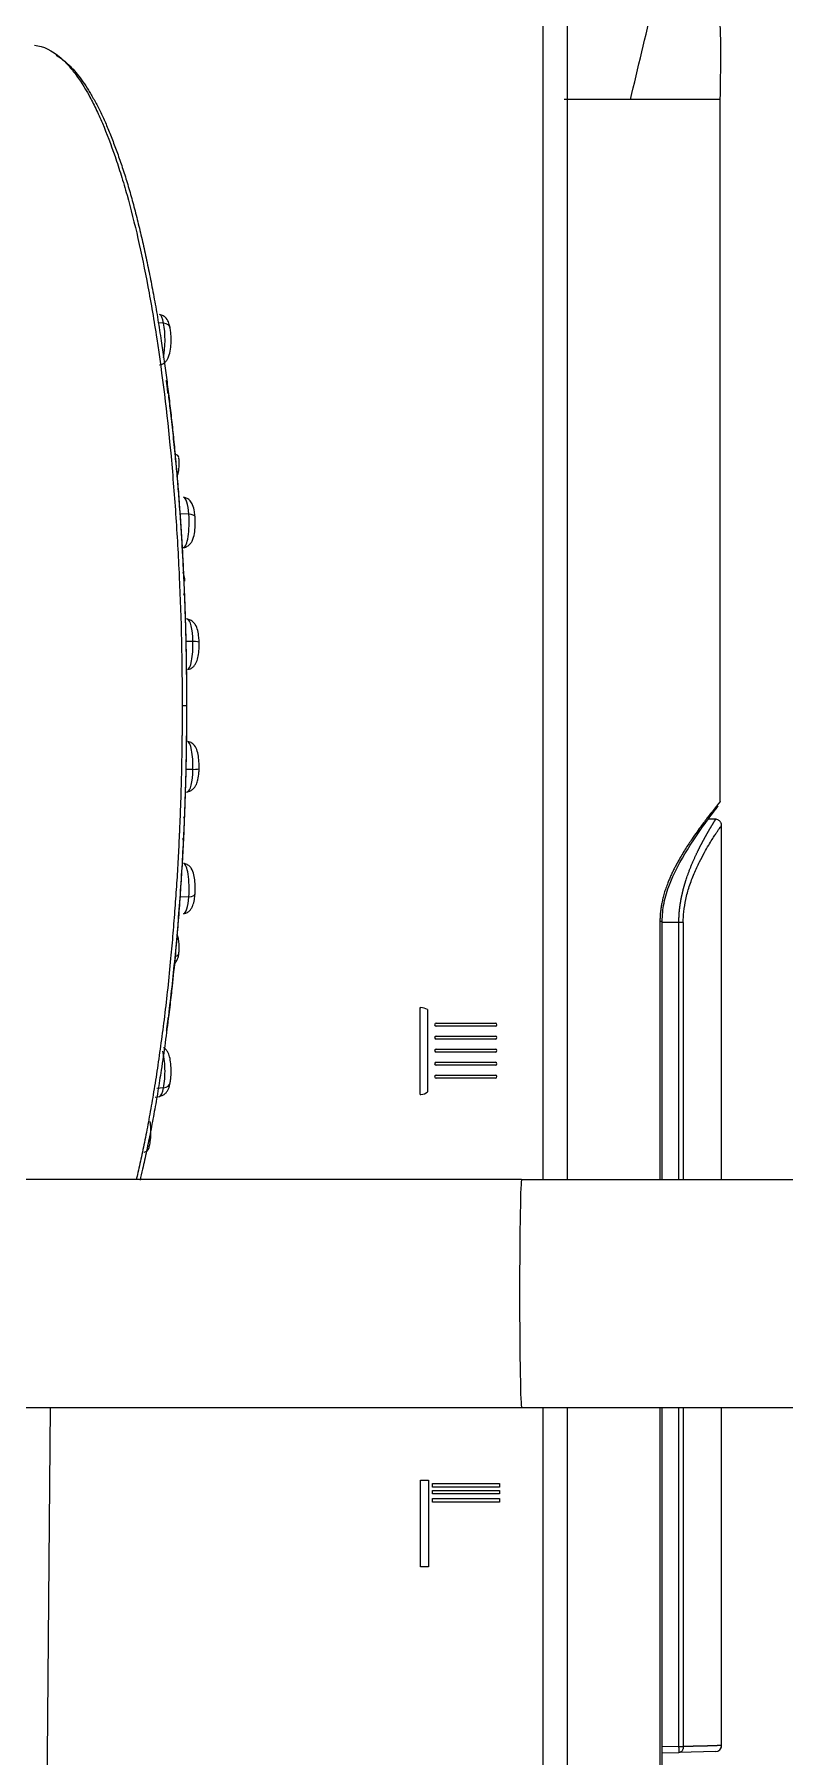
# Model space of a CAD drawing. Header units: millimetres. Extents: x -33000 to 294000, y 0 to 42408.
# Drawn here: x 19909.6 to 19972, y 18516 to 18659.4 of the extents above; entities that cross this region are included whole.
import ezdxf

# ---------------------------------------------------------------- set-up
doc = ezdxf.new("R2010")
doc.units = ezdxf.units.MM
doc.header["$LTSCALE"] = 50
doc.layers.add('arch', color=8, linetype='Continuous')

msp = doc.modelspace()

# ---------------------------------------------------------------- linework, layer by layer
at = {"layer": 'arch'}
for p, q in [((19966.69, 18595.52), (19966.69, 18654.06)), ((19920.34, 18635.37), (19919.88, 18635.42)), ((19922.44, 18619.46), (19921.7, 18619.5)), ((19921.85, 18616.66), (19922, 18616.68)), ((19922.33, 18610.71), (19922.12, 18610.74)), ((19922.79, 18608.85), (19922.2, 18608.86)), ((19922.79, 18598.2), (19922.2, 18598.19)), ((19922.12, 18596.31), (19922.33, 18596.34)), ((19966.36, 18594.04), (19965.69, 18594.05)), ((19966.79, 18564.03), (19966.79, 18593.57)), ((19922.44, 18587.59), (19921.7, 18587.55)), ((19961.67, 18585.53), (19961.67, 18564.03)), ((19961.86, 18564.03), (19961.86, 18585.55)), ((19963.25, 18585.43), (19961.86, 18585.43)), ((19963.61, 18585.43), (19963.25, 18585.43)), ((19963.25, 18564.03), (19963.25, 18585.43)), ((19963.61, 18585.43), (19963.61, 18564.03)), ((19941.71, 18571.12), (19941.71, 18578.35)), ((19942.31, 18578.19), (19942.31, 18571.34)), ((19943.03, 18577.05), (19947.98, 18577.05)), ((19947.98, 18576.81), (19943.03, 18576.81)), ((19943.03, 18575.97), (19947.98, 18575.97)), ((19947.98, 18575.73), (19943.03, 18575.73)), ((19943.03, 18574.89), (19947.98, 18574.89)), ((19947.98, 18574.65), (19943.03, 18574.65)), ((19943.03, 18573.8), (19947.98, 18573.8)), ((19947.98, 18573.56), (19943.03, 18573.56)), ((19943.03, 18572.72), (19947.98, 18572.72)), ((19920.34, 18571.68), (19919.78, 18571.62)), ((19947.98, 18572.48), (19943.03, 18572.48)), ((19919.65, 18570.9), (19920, 18570.95)), ((19950.15, 18564.03), (19891.19, 18564.03)), ((19950.15, 18564.03), (20190.11, 18564.03)), ((19891.19, 18545.03), (19950.15, 18545.03)), ((19910.6, 18508.52), (19910.92, 18545.03)), ((19950.15, 18545.03), (20190.11, 18545.03)), ((19961.67, 18545.03), (19961.67, 18485.53)), ((19961.86, 18485.43), (19961.86, 18545.03)), ((19963.25, 18516.78), (19963.25, 18545.03)), ((19963.61, 18545.03), (19963.61, 18516.78)), ((19966.79, 18516.7), (19966.79, 18545.03)), ((19941.73, 18531.77), (19941.73, 18538.97)), ((19941.73, 18538.97), (19942.4, 18538.97)), ((19942.4, 18538.97), (19942.4, 18531.77)), ((19942.74, 18538.41), (19942.74, 18538.7)), ((19942.74, 18538.7), (19948.3, 18538.7)), ((19948.3, 18538.41), (19942.74, 18538.41)), ((19948.3, 18538.7), (19948.3, 18538.41)), ((19942.74, 18538.12), (19948.3, 18538.12)), ((19942.74, 18537.84), (19942.74, 18538.12)), ((19948.3, 18537.84), (19942.74, 18537.84)), ((19942.74, 18537.44), (19948.3, 18537.44)), ((19942.74, 18537.15), (19942.74, 18537.44)), ((19948.3, 18537.15), (19942.74, 18537.15)), ((19948.3, 18538.12), (19948.3, 18537.84)), ((19948.3, 18537.44), (19948.3, 18537.15)), ((19942.4, 18531.77), (19941.73, 18531.77)), ((19963.25, 18516.78), (19961.86, 18516.75)), ((19963.25, 18516.78), (19963.61, 18516.78)), ((19961.86, 18516.25), (19963.25, 18516.28)), ((19966.31, 18516.36), (19963.25, 18516.28))]:
    msp.add_line(p, q, dxfattribs=at)
for centre, radius, start, end in [((19941.77, 18577.35), 0.998, 90, 93.6165), ((19941.77, 18577.35), 0.998, 57.3174, 90), ((19943.03, 18576.93), 0.12, 90, 270), ((19947.98, 18576.93), 0.12, 270, 90), ((19943.03, 18575.85), 0.12, 90, 270), ((19947.98, 18575.85), 0.12, 270, 90), ((19943.03, 18574.77), 0.12, 90, 270), ((19947.98, 18574.77), 0.12, 270, 90), ((19943.03, 18573.68), 0.12, 90, 270), ((19943.03, 18572.6), 0.12, 90, 270), ((19947.98, 18573.68), 0.12, 270, 90), ((19947.98, 18572.6), 0.12, 270, 90), ((19941.77, 18571.88), 0.764, 270, 315.127), ((19941.77, 18571.88), 0.764, 265.4236, 270), ((19966.29, 18516.86), 0.5, 271.5003, 0.0268)]:
    msp.add_arc(centre, radius, start, end, dxfattribs=at)
for centre, major_axis, ratio, start_param, end_param in [((19919.98, 18634), (0, -2.1), 0.228351, 2.284325, 3.088574), ((19919.98, 18634), (0, -2.1), 0.228351, 0.793787, 2.284325), ((19920.1, 18634.85), (-0.785, -0.155), 0.637213, 3.069947, 4.271952), ((19920.82, 18624.09), (-0.793, -0.105), 0.486848, 3.156206, 3.983252), ((19921.99, 18618.78), (0, -2.1), 0.228351, 1.904504, 3.108666), ((19921.99, 18618.78), (0, -2.1), 0.228351, 0.032998, 1.904504), ((19922.16, 18619.2), (-0.798, -0.063), 0.318894, 3.127434, 4.329439), ((19921.32, 18613.84), (-0.798, -0.053), 0.270228, 3.163748, 3.687178), ((19922.31, 18608.61), (0, -2.1), 0.228351, 1.685885, 3.108634), ((19922.31, 18608.61), (0, -2.1), 0.228351, 0.033013, 1.685885), ((19922.5, 18608.76), (-0.8, -0.021), 0.1118, 3.138897, 4.340899), ((19922.31, 18598.44), (0, -2.1), 0.228351, 1.455708, 3.108579), ((19922.31, 18598.44), (0, -2.1), 0.228351, 0.032959, 1.455708), ((19922.5, 18598.29), (-0.8, 0.021), 0.1118, 1.942286, 3.151443), ((19921.99, 18588.27), (0, -2.1), 0.228351, 1.237089, 3.108595), ((19921.99, 18588.27), (0, -2.1), 0.228351, 0.032927, 1.237089), ((19922.16, 18587.85), (-0.798, 0.063), 0.318894, 1.953746, 3.164001), ((19920.82, 18582.97), (-0.793, 0.105), 0.486748, 2.299707, 3.141493), ((19919.98, 18573.05), (0, -2.1), 0.228351, 0.857268, 2.484318), ((19919.98, 18573.05), (0, -2.1), 0.228351, 0.032943, 0.857268), ((19920.1, 18572.2), (-0.785, 0.155), 0.637213, 2.011234, 3.213238), ((19918.37, 18566.92), (-0.765, 0.235), 0.781691, 2.277284, 3.142337), ((19950.15, 18554.53), (0, -9.5), 0.017452, 3.141593, 6.283185), ((19963.24, 18516.78), (0.013, -0.5), 0.026168, 6.283161, 7.853296)]:
    msp.add_ellipse(centre, major_axis=major_axis, ratio=ratio, start_param=start_param, end_param=end_param, dxfattribs=at)
for points, degree in [([(19953.94, 18804.53), (19953.94, 18564.03)], 1), ([(19951.94, 18564.02), (19951.94, 18803.53)], 1), ([(19920.71, 18629.52), (19920.58, 18630.62)], 1), ([(19922.02, 18612.73), (19922.04, 18612.8), (19922.05, 18612.88), (19922.07, 18612.95)], 3), ([(19922.25, 18603.53), (19922.26, 18603.53), (19922.27, 18603.53), (19922.28, 18603.53)], 3), ([(19922.07, 18594.09), (19922.06, 18594.14), (19922.05, 18594.19), (19922.04, 18594.24)], 3), ([(19920.59, 18576.44), (19920.74, 18577.55)], 1), ([(19951.94, 18305.53), (19951.94, 18545.03)], 1), ([(19953.94, 18545.03), (19953.94, 18304.53)], 1)]:
    msp.add_open_spline(points, degree=degree, dxfattribs=at)
for points, knots in [([(19959.21, 18654.01), (19959.84, 18656.65), (19960.47, 18659.3), (19961.42, 18663.27), (19961.74, 18664.6), (19962.37, 18667.26), (19962.69, 18668.59), (19963.17, 18670.58), (19963.33, 18671.25), (19963.64, 18672.57), (19964.12, 18674.57), (19964.76, 18677.23), (19965.23, 18679.22), (19965.47, 18680.22), (19965.55, 18680.55), (19965.71, 18681.22), (19965.95, 18682.21), (19966.19, 18683.21), (19966.5, 18684.54), (19966.66, 18685.21), (19966.82, 18685.87)], [0, 0, 0, 0, 0.25, 0.25, 0.375, 0.375, 0.5, 0.5, 0.5625, 0.5625, 0.625, 0.75, 0.8125, 0.8125, 0.84375, 0.84375, 0.875, 0.9375, 0.9375, 1, 1, 1, 1]), ([(19966.69, 18654.01), (19966.73, 18655.31), (19966.72, 18657.73), (19966.75, 18661.01), (19966.25, 18663.05), (19966.07, 18663.99), (19966.02, 18664.23)], [0, 0, 0, 0, 0.316473, 0.617682, 0.895173, 1, 1, 1, 1]), ([(19909.6, 18658.53), (19910.33, 18658.46), (19911.06, 18658.11), (19911.98, 18657.31), (19912.18, 18657.11), (19912.58, 18656.67), (19913.17, 18655.95), (19913.76, 18655.04), (19914.32, 18654), (19914.51, 18653.64), (19914.88, 18652.87), (19915.43, 18651.65), (19916.14, 18649.8), (19916.64, 18648.24), (19916.97, 18647.17), (19917.14, 18646.62), (19917.61, 18644.9), (19917.92, 18643.69), (19918.5, 18641.15), (19918.77, 18639.81), (19919.3, 18637.03), (19920.03, 18632.69), (19920.62, 18627.9), (19921.01, 18623.75), (19921.08, 18622.91), (19921.22, 18621.21), (19921.41, 18618.64), (19921.76, 18612.52), (19921.89, 18607.11), (19921.89, 18603.5)], [0, 0, 0, 0, 0.112534, 0.112534, 0.144229, 0.144229, 0.175924, 0.239315, 0.239315, 0.27101, 0.27101, 0.302705, 0.366096, 0.397791, 0.397791, 0.429486, 0.429486, 0.492877, 0.492877, 0.556267, 0.556267, 0.619657, 0.746438, 0.746438, 0.778133, 0.778133, 0.809829, 0.873219, 1, 1, 1, 1]), ([(19911.39, 18657.7), (19911.39, 18657.7), (19911.4, 18657.7), (19911.42, 18657.69), (19911.45, 18657.67), (19911.47, 18657.66), (19911.5, 18657.64), (19911.52, 18657.63), (19911.55, 18657.61), (19911.57, 18657.59), (19911.6, 18657.58), (19911.62, 18657.56), (19911.65, 18657.54), (19911.68, 18657.53), (19911.7, 18657.51), (19911.73, 18657.49), (19911.75, 18657.47), (19911.78, 18657.46), (19911.8, 18657.44), (19911.83, 18657.42), (19911.85, 18657.4), (19911.88, 18657.38), (19911.9, 18657.36), (19911.93, 18657.34), (19911.95, 18657.32), (19911.98, 18657.31), (19912, 18657.29), (19912.03, 18657.26), (19912.05, 18657.24), (19912.08, 18657.22), (19912.1, 18657.2), (19912.13, 18657.18), (19912.15, 18657.16), (19912.18, 18657.14), (19912.36, 18656.99), (19912.68, 18656.67), (19913.16, 18656.13), (19913.63, 18655.5), (19914.09, 18654.8), (19914.55, 18654.02), (19915, 18653.16), (19915.44, 18652.22), (19915.87, 18651.21), (19916.29, 18650.12), (19916.7, 18648.97), (19917.11, 18647.74), (19917.5, 18646.45), (19917.88, 18645.09), (19918.24, 18643.66), (19918.59, 18642.18), (19918.93, 18640.63), (19919.26, 18639.03), (19919.57, 18637.38), (19919.87, 18635.67), (19920.13, 18634), (19920.37, 18632.4), (19920.58, 18630.86), (19920.74, 18629.56), (19920.84, 18628.76), (19920.87, 18628.49)], [0, 0, 0, 0, 0.000446, 0.002565, 0.004684, 0.006803, 0.008923, 0.011042, 0.013162, 0.015282, 0.017402, 0.019522, 0.021643, 0.023764, 0.025885, 0.028006, 0.030128, 0.03225, 0.034372, 0.036494, 0.038617, 0.04074, 0.042863, 0.044987, 0.047111, 0.049236, 0.05136, 0.053486, 0.055611, 0.057737, 0.059863, 0.06199, 0.064117, 0.066244, 0.068372, 0.109072, 0.149693, 0.1903, 0.230954, 0.271719, 0.312384, 0.352969, 0.393538, 0.434153, 0.474877, 0.515547, 0.556127, 0.596678, 0.637263, 0.677946, 0.718601, 0.759174, 0.799726, 0.840321, 0.881021, 0.914978, 0.94885, 0.982674, 1, 1, 1, 1]), ([(19959.2, 18654.01), (19958.77, 18654.01), (19958.33, 18654.01), (19957.44, 18654.01), (19956.98, 18654.01), (19956.05, 18654.01), (19955.58, 18654.01), (19954.64, 18654.01), (19954.17, 18654.01), (19953.69, 18654.01)], [0, 0, 0, 0, 0.25, 0.25, 0.5, 0.5, 0.75, 0.75, 1, 1, 1, 1]), ([(19966.69, 18654.01), (19966.69, 18654.01), (19966.65, 18654.01), (19966.48, 18654.01), (19966.35, 18654.01), (19966, 18654.01), (19965.79, 18654.01), (19965.29, 18654.01), (19964.99, 18654.01), (19964.33, 18654.01), (19963.97, 18654.01), (19963.17, 18654.01), (19962.74, 18654.01), (19961.81, 18654.01), (19961.32, 18654.01), (19960.3, 18654.01), (19959.76, 18654.01), (19959.2, 18654.01)], [0, 0, 0, 0, 0.125, 0.125, 0.25, 0.25, 0.375, 0.375, 0.5, 0.5, 0.625, 0.625, 0.75, 0.75, 0.875, 0.875, 1, 1, 1, 1]), ([(19920.88, 18635.01), (19920.86, 18635.13), (19920.78, 18635.41), (19920.63, 18635.74), (19920.32, 18636.01), (19920.12, 18636.07), (19920, 18636.1)], [0, 0, 0, 0, 0.261413, 0.599403, 0.802975, 1, 1, 1, 1]), ([(19920, 18631.92), (19920.02, 18631.92), (19920.15, 18631.92), (19920.36, 18632.03), (19920.56, 18632.21), (19920.72, 18632.45), (19920.85, 18632.8), (19920.95, 18633.31), (19920.98, 18633.99), (19920.95, 18634.58), (19920.9, 18634.9), (19920.88, 18635.03)], [0, 0, 0, 0, 0.021971, 0.103862, 0.177909, 0.256713, 0.365103, 0.559397, 0.7167, 0.88094, 1, 1, 1, 1]), ([(19922.28, 18603.53), (19922.28, 18603.56), (19922.28, 18603.64), (19922.28, 18603.75), (19922.28, 18603.86), (19922.28, 18603.97), (19922.28, 18604.09), (19922.28, 18604.2), (19922.28, 18604.31), (19922.28, 18604.42), (19922.28, 18604.53), (19922.28, 18604.65), (19922.28, 18604.76), (19922.27, 18604.87), (19922.27, 18604.98), (19922.27, 18605.09), (19922.27, 18605.2), (19922.27, 18605.32), (19922.27, 18605.43), (19922.27, 18605.54), (19922.27, 18605.65), (19922.27, 18605.76), (19922.27, 18605.87), (19922.27, 18605.98), (19922.26, 18606.1), (19922.26, 18606.21), (19922.26, 18606.32), (19922.26, 18606.43), (19922.26, 18606.54), (19922.26, 18606.65), (19922.26, 18606.76), (19922.25, 18606.87), (19922.25, 18606.98), (19922.25, 18607.09), (19922.25, 18607.21), (19922.25, 18607.32), (19922.25, 18607.43), (19922.24, 18607.54), (19922.24, 18607.65), (19922.24, 18607.76), (19922.24, 18607.87), (19922.24, 18607.98), (19922.23, 18608.09), (19922.23, 18608.2), (19922.23, 18608.31), (19922.23, 18608.42), (19922.22, 18608.53), (19922.22, 18608.64), (19922.22, 18608.75), (19922.22, 18608.86), (19922.21, 18608.97), (19922.21, 18609.08), (19922.21, 18609.19), (19922.21, 18609.3), (19922.2, 18609.42), (19922.2, 18609.53), (19922.2, 18609.64), (19922.2, 18609.75), (19922.19, 18609.85), (19922.19, 18609.96), (19922.19, 18610.07), (19922.18, 18610.18), (19922.18, 18610.29), (19922.18, 18610.4), (19922.17, 18610.51), (19922.17, 18610.62), (19922.17, 18610.73), (19922.16, 18610.84), (19922.16, 18610.95), (19922.16, 18611.06), (19922.15, 18611.17), (19922.15, 18611.28), (19922.15, 18611.39), (19922.14, 18611.5), (19922.14, 18611.61), (19922.13, 18611.72), (19922.13, 18611.83), (19922.13, 18611.94), (19922.12, 18612.05), (19922.12, 18612.15), (19922.11, 18612.26), (19922.11, 18612.37), (19922.11, 18612.48), (19922.1, 18612.59), (19922.1, 18612.7), (19922.09, 18612.81), (19922.09, 18612.92), (19922.08, 18613.03), (19922.08, 18613.13), (19922.08, 18613.24), (19922.07, 18613.35), (19922.07, 18613.46), (19922.06, 18613.57), (19922.06, 18613.68), (19922.05, 18613.79), (19922.05, 18613.89), (19922.04, 18614), (19922.01, 18614.66), (19921.95, 18615.85), (19921.85, 18617.57), (19921.74, 18619.27), (19921.62, 18620.96), (19921.48, 18622.63), (19921.32, 18624.39), (19921.13, 18626.23), (19920.94, 18627.98), (19920.8, 18629.08), (19920.75, 18629.55)], [0, 0, 0, 0, 0.004129, 0.008256, 0.012382, 0.016507, 0.02063, 0.024752, 0.028872, 0.032991, 0.037109, 0.041226, 0.045341, 0.049455, 0.053568, 0.05768, 0.06179, 0.065899, 0.070007, 0.074114, 0.07822, 0.082324, 0.086428, 0.09053, 0.094632, 0.098732, 0.102831, 0.106929, 0.111027, 0.115123, 0.119218, 0.123312, 0.127405, 0.131498, 0.135589, 0.13968, 0.143769, 0.147858, 0.151946, 0.156033, 0.16012, 0.164205, 0.16829, 0.172374, 0.176457, 0.18054, 0.184622, 0.188703, 0.192783, 0.196863, 0.200942, 0.205021, 0.209098, 0.213176, 0.217252, 0.221329, 0.225404, 0.229479, 0.233554, 0.237628, 0.241702, 0.245775, 0.249847, 0.25392, 0.257991, 0.262063, 0.266134, 0.270205, 0.274275, 0.278345, 0.282415, 0.286485, 0.290554, 0.294623, 0.298691, 0.30276, 0.306828, 0.310896, 0.314964, 0.319032, 0.3231, 0.327167, 0.331234, 0.335302, 0.339369, 0.343436, 0.347503, 0.351571, 0.355638, 0.359705, 0.363772, 0.367839, 0.371906, 0.375974, 0.380041, 0.384109, 0.388177, 0.392245, 0.457551, 0.522774, 0.587985, 0.653255, 0.718656, 0.784259, 0.862564, 0.940748, 1, 1, 1, 1]), ([(19920.87, 18628.49), (19920.9, 18628.23), (19920.99, 18627.44), (19921.14, 18626.1), (19921.3, 18624.46), (19921.45, 18622.8), (19921.59, 18621.12), (19921.71, 18619.42), (19921.83, 18617.7), (19921.93, 18615.96), (19921.99, 18614.71), (19922.02, 18613.97), (19922.03, 18613.74), (19922.04, 18613.51), (19922.05, 18613.28), (19922.06, 18613.05), (19922.07, 18612.82), (19922.08, 18612.59), (19922.09, 18612.36), (19922.1, 18612.13), (19922.11, 18611.9), (19922.11, 18611.66), (19922.12, 18611.43), (19922.13, 18611.2), (19922.14, 18610.97), (19922.14, 18610.74), (19922.15, 18610.51), (19922.16, 18610.28), (19922.16, 18610.04), (19922.17, 18609.81), (19922.18, 18609.58), (19922.18, 18609.35), (19922.19, 18609.12), (19922.19, 18608.88), (19922.2, 18608.65), (19922.2, 18608.42), (19922.21, 18608.19), (19922.21, 18607.96), (19922.22, 18607.72), (19922.22, 18607.49), (19922.22, 18607.26), (19922.23, 18607.03), (19922.23, 18606.79), (19922.23, 18606.56), (19922.24, 18606.33), (19922.24, 18606.09), (19922.24, 18605.86), (19922.24, 18605.63), (19922.25, 18605.39), (19922.25, 18605.16), (19922.25, 18604.93), (19922.25, 18604.69), (19922.25, 18604.46), (19922.25, 18604.23), (19922.25, 18603.99), (19922.25, 18603.76), (19922.25, 18603.6), (19922.25, 18603.53)], [0, 0, 0, 0, 0.033556, 0.102429, 0.171423, 0.240422, 0.309323, 0.378201, 0.44713, 0.516185, 0.585441, 0.594499, 0.603553, 0.612603, 0.621648, 0.630689, 0.639727, 0.648761, 0.657791, 0.666819, 0.675843, 0.684864, 0.693882, 0.702898, 0.711911, 0.720922, 0.72993, 0.738937, 0.747942, 0.756945, 0.765947, 0.774947, 0.783946, 0.792944, 0.801942, 0.810938, 0.819934, 0.82893, 0.837926, 0.846921, 0.855917, 0.864913, 0.873909, 0.882907, 0.891904, 0.900903, 0.909903, 0.918904, 0.927907, 0.936911, 0.945917, 0.954925, 0.963936, 0.972948, 0.981963, 0.99098, 1, 1, 1, 1]), ([(19921.46, 18622.59), (19921.5, 18622.67), (19921.58, 18622.92), (19921.64, 18623.33), (19921.65, 18623.82), (19921.63, 18624.08), (19921.61, 18624.19)], [0, 0, 0, 0, 0.18158, 0.53595, 0.790362, 1, 1, 1, 1]), ([(19922.96, 18619.27), (19922.95, 18619.41), (19922.9, 18619.77), (19922.8, 18620.18), (19922.6, 18620.55), (19922.32, 18620.79), (19922.11, 18620.85), (19922, 18620.87)], [0, 0, 0, 0, 0.185005, 0.499189, 0.703399, 0.860756, 1, 1, 1, 1]), ([(19922, 18616.7), (19922.04, 18616.69), (19922.18, 18616.7), (19922.38, 18616.82), (19922.58, 18617), (19922.74, 18617.25), (19922.87, 18617.6), (19922.96, 18618.12), (19922.99, 18618.75), (19922.97, 18619.12), (19922.96, 18619.29)], [0, 0, 0, 0, 0.033162, 0.127912, 0.21456, 0.30805, 0.44025, 0.662004, 0.845736, 1, 1, 1, 1]), ([(19922.11, 18613.89), (19922.11, 18614.01), (19922.07, 18614.27), (19922.02, 18614.49), (19921.97, 18614.62)], [0, 0, 0, 0, 0.432104, 1, 1, 1, 1]), ([(19923.3, 18608.78), (19923.3, 18608.93), (19923.28, 18609.28), (19923.19, 18609.8), (19923.05, 18610.2), (19922.79, 18610.51), (19922.55, 18610.67), (19922.39, 18610.69), (19922.33, 18610.69)], [0, 0, 0, 0, 0.160882, 0.409459, 0.670018, 0.804099, 0.934495, 1, 1, 1, 1]), ([(19922.34, 18606.53), (19922.42, 18606.54), (19922.59, 18606.58), (19922.81, 18606.73), (19922.98, 18606.94), (19923.13, 18607.23), (19923.24, 18607.63), (19923.3, 18608.21), (19923.31, 18608.62), (19923.3, 18608.81)], [0, 0, 0, 0, 0.083616, 0.182706, 0.28006, 0.395999, 0.595629, 0.814725, 1, 1, 1, 1]), ([(19921.89, 18603.5), (19921.89, 18603.46), (19921.89, 18603.38), (19921.89, 18603.25), (19921.89, 18603.12), (19921.89, 18602.99), (19921.89, 18602.86), (19921.89, 18602.72), (19921.89, 18602.58), (19921.89, 18602.43), (19921.88, 18602.28), (19921.88, 18602.13), (19921.88, 18601.97), (19921.88, 18601.81), (19921.88, 18601.65), (19921.88, 18601.48), (19921.88, 18601.31), (19921.88, 18601.14), (19921.87, 18600.96), (19921.87, 18600.78), (19921.87, 18600.59), (19921.87, 18600.4), (19921.87, 18600.21), (19921.86, 18600.01), (19921.86, 18599.81), (19921.86, 18599.61), (19921.85, 18599.4), (19921.85, 18599.19), (19921.84, 18598.97), (19921.84, 18598.76), (19921.84, 18598.53), (19921.83, 18598.31), (19921.83, 18598.08), (19921.82, 18597.85), (19921.82, 18597.61), (19921.81, 18597.37), (19921.8, 18597.13), (19921.8, 18596.88), (19921.79, 18596.63), (19921.78, 18596.38), (19921.77, 18596.12), (19921.77, 18595.86), (19921.76, 18595.59), (19921.75, 18595.33), (19921.74, 18595.06), (19921.73, 18594.78), (19921.72, 18594.5), (19921.71, 18594.22), (19921.7, 18593.94), (19921.68, 18593.65), (19921.67, 18593.36), (19921.66, 18593.06), (19921.62, 18592.19), (19921.55, 18590.73), (19921.43, 18588.69), (19921.28, 18586.62), (19921.12, 18584.53), (19920.92, 18582.31), (19920.69, 18579.99), (19920.42, 18577.64), (19920.13, 18575.42), (19919.83, 18573.32), (19919.52, 18571.34), (19919.2, 18569.49), (19918.87, 18567.75), (19918.54, 18566.13), (19918.27, 18564.89), (19918.11, 18564.2), (19918.06, 18563.99)], [0, 0, 0, 0, 0.002719, 0.005521, 0.008407, 0.011377, 0.014429, 0.017566, 0.020785, 0.024089, 0.027475, 0.030945, 0.034499, 0.038136, 0.041856, 0.04566, 0.049547, 0.053518, 0.057572, 0.06171, 0.065931, 0.070235, 0.074623, 0.079094, 0.083648, 0.088286, 0.093007, 0.097812, 0.1027, 0.107671, 0.112726, 0.117864, 0.123085, 0.12839, 0.133778, 0.139249, 0.144804, 0.150442, 0.156163, 0.161968, 0.167855, 0.173826, 0.179881, 0.186018, 0.192239, 0.198543, 0.20493, 0.2114, 0.217954, 0.224591, 0.231311, 0.238114, 0.245, 0.291771, 0.339655, 0.388652, 0.438762, 0.489984, 0.551353, 0.610984, 0.66888, 0.725044, 0.779477, 0.832183, 0.883162, 0.932416, 0.979945, 1, 1, 1, 1]), ([(19920.75, 18577.52), (19920.77, 18577.67), (19920.88, 18578.6), (19921.08, 18580.34), (19921.33, 18582.77), (19921.55, 18585.25), (19921.74, 18587.78), (19921.91, 18590.34), (19922, 18592.15), (19922.05, 18593.17), (19922.06, 18593.39), (19922.07, 18593.62), (19922.08, 18593.85), (19922.09, 18594.07), (19922.1, 18594.3), (19922.1, 18594.53), (19922.11, 18594.75), (19922.12, 18594.98), (19922.13, 18595.21), (19922.14, 18595.44), (19922.15, 18595.67), (19922.15, 18595.89), (19922.16, 18596.12), (19922.17, 18596.35), (19922.17, 18596.58), (19922.18, 18596.81), (19922.19, 18597.04), (19922.19, 18597.27), (19922.2, 18597.5), (19922.21, 18597.73), (19922.21, 18597.96), (19922.22, 18598.19), (19922.22, 18598.42), (19922.23, 18598.65), (19922.23, 18598.88), (19922.24, 18599.11), (19922.24, 18599.34), (19922.24, 18599.57), (19922.25, 18599.8), (19922.25, 18600.03), (19922.26, 18600.26), (19922.26, 18600.5), (19922.26, 18600.73), (19922.26, 18600.96), (19922.27, 18601.19), (19922.27, 18601.43), (19922.27, 18601.66), (19922.27, 18601.89), (19922.27, 18602.12), (19922.28, 18602.36), (19922.28, 18602.59), (19922.28, 18602.82), (19922.28, 18603.06), (19922.28, 18603.29), (19922.28, 18603.45), (19922.28, 18603.53)], [0, 0, 0, 0, 0.01933, 0.117129, 0.215073, 0.313475, 0.411504, 0.509402, 0.607411, 0.615907, 0.624403, 0.632899, 0.641394, 0.649889, 0.658384, 0.66688, 0.675376, 0.683872, 0.692369, 0.700867, 0.709366, 0.717866, 0.726367, 0.734869, 0.743374, 0.75188, 0.760388, 0.768898, 0.77741, 0.785924, 0.794441, 0.802961, 0.811484, 0.820009, 0.828538, 0.83707, 0.845605, 0.854144, 0.862687, 0.871233, 0.879784, 0.888339, 0.896898, 0.905461, 0.91403, 0.922603, 0.931181, 0.939764, 0.948352, 0.956946, 0.965545, 0.97415, 0.982761, 0.991377, 1, 1, 1, 1]), ([(19922.25, 18603.53), (19922.25, 18603.49), (19922.25, 18603.41), (19922.25, 18603.3), (19922.25, 18603.19), (19922.25, 18603.08), (19922.25, 18602.96), (19922.25, 18602.85), (19922.25, 18602.74), (19922.25, 18602.63), (19922.25, 18602.52), (19922.25, 18602.4), (19922.25, 18602.29), (19922.25, 18602.18), (19922.25, 18602.07), (19922.25, 18601.96), (19922.25, 18601.84), (19922.25, 18601.73), (19922.25, 18601.62), (19922.24, 18601.51), (19922.24, 18601.4), (19922.24, 18601.28), (19922.24, 18601.17), (19922.24, 18601.06), (19922.24, 18600.95), (19922.24, 18600.84), (19922.24, 18600.73), (19922.24, 18600.61), (19922.23, 18600.5), (19922.23, 18600.39), (19922.23, 18600.28), (19922.23, 18600.17), (19922.23, 18600.06), (19922.23, 18599.94), (19922.22, 18599.83), (19922.22, 18599.72), (19922.22, 18599.61), (19922.22, 18599.5), (19922.22, 18599.39), (19922.22, 18599.27), (19922.21, 18599.16), (19922.21, 18599.05), (19922.21, 18598.94), (19922.21, 18598.83), (19922.2, 18598.72), (19922.2, 18598.61), (19922.2, 18598.5), (19922.2, 18598.38), (19922.2, 18598.27), (19922.19, 18598.16), (19922.19, 18598.05), (19922.19, 18597.94), (19922.18, 18597.83), (19922.18, 18597.72), (19922.18, 18597.61), (19922.18, 18597.49), (19922.17, 18597.38), (19922.17, 18597.27), (19922.17, 18597.16), (19922.16, 18597.05), (19922.16, 18596.94), (19922.16, 18596.83), (19922.16, 18596.72), (19922.15, 18596.61), (19922.15, 18596.49), (19922.15, 18596.38), (19922.14, 18596.27), (19922.14, 18596.16), (19922.14, 18596.05), (19922.13, 18595.94), (19922.13, 18595.83), (19922.12, 18595.72), (19922.12, 18595.61), (19922.12, 18595.5), (19922.11, 18595.39), (19922.11, 18595.28), (19922.11, 18595.17), (19922.1, 18595.05), (19922.1, 18594.94), (19922.09, 18594.83), (19922.09, 18594.72), (19922.09, 18594.61), (19922.08, 18594.5), (19922.08, 18594.39), (19922.07, 18594.28), (19922.07, 18594.17), (19922.06, 18594.06), (19922.06, 18593.95), (19922.05, 18593.84), (19922.05, 18593.73), (19922.05, 18593.62), (19922.04, 18593.51), (19922.04, 18593.4), (19922.03, 18593.29), (19922.03, 18593.18), (19922.02, 18593.07), (19922.02, 18592.96), (19921.98, 18592.18), (19921.91, 18590.74), (19921.78, 18588.67), (19921.64, 18586.62), (19921.48, 18584.59), (19921.29, 18582.42), (19921.08, 18580.43), (19920.94, 18579.12), (19920.88, 18578.62)], [0, 0, 0, 0, 0.00434, 0.008679, 0.013017, 0.017355, 0.021691, 0.026027, 0.030363, 0.034697, 0.039031, 0.043365, 0.047697, 0.052029, 0.056361, 0.060692, 0.065022, 0.069352, 0.073681, 0.07801, 0.082338, 0.086666, 0.090993, 0.09532, 0.099646, 0.103973, 0.108298, 0.112624, 0.116949, 0.121273, 0.125597, 0.129922, 0.134245, 0.138569, 0.142892, 0.147215, 0.151538, 0.155861, 0.160183, 0.164505, 0.168828, 0.17315, 0.177472, 0.181794, 0.186116, 0.190437, 0.194759, 0.199081, 0.203403, 0.207725, 0.212046, 0.216368, 0.220691, 0.225013, 0.229335, 0.233657, 0.23798, 0.242303, 0.246626, 0.250949, 0.255272, 0.259596, 0.26392, 0.268244, 0.272569, 0.276893, 0.281219, 0.285544, 0.28987, 0.294196, 0.298523, 0.30285, 0.307178, 0.311506, 0.315835, 0.320164, 0.324493, 0.328823, 0.333154, 0.337485, 0.341817, 0.34615, 0.350483, 0.354817, 0.359151, 0.363486, 0.367822, 0.372158, 0.376496, 0.380834, 0.385173, 0.389512, 0.393853, 0.398194, 0.402536, 0.406879, 0.411223, 0.415568, 0.498681, 0.58161, 0.664484, 0.747431, 0.830579, 0.934306, 1, 1, 1, 1]), ([(19921.89, 18603.52), (19921.9, 18603.52), (19921.91, 18603.52), (19921.92, 18603.52), (19921.93, 18603.52), (19921.94, 18603.52), (19921.95, 18603.52), (19921.96, 18603.52), (19921.97, 18603.52), (19921.99, 18603.52), (19922, 18603.52), (19922.01, 18603.52), (19922.03, 18603.52), (19922.04, 18603.52), (19922.05, 18603.52), (19922.07, 18603.52), (19922.08, 18603.52), (19922.09, 18603.52), (19922.11, 18603.52), (19922.12, 18603.52), (19922.13, 18603.52), (19922.15, 18603.52), (19922.17, 18603.52), (19922.19, 18603.52), (19922.2, 18603.52), (19922.22, 18603.52), (19922.23, 18603.52), (19922.24, 18603.52), (19922.24, 18603.52), (19922.25, 18603.52), (19922.25, 18603.53), (19922.25, 18603.53), (19922.25, 18603.53), (19922.25, 18603.53)], [0, 0, 0, 0, 0.01735, 0.035493, 0.054429, 0.07416, 0.094689, 0.116018, 0.138149, 0.161087, 0.184834, 0.209394, 0.23477, 0.260964, 0.287979, 0.315818, 0.34448, 0.373966, 0.404277, 0.43541, 0.467363, 0.500132, 0.559906, 0.616806, 0.67082, 0.721943, 0.770183, 0.815554, 0.858075, 0.897764, 0.934639, 0.968715, 1, 1, 1, 1]), ([(19923.3, 18598.27), (19923.3, 18598.41), (19923.3, 18598.77), (19923.25, 18599.34), (19923.13, 18599.84), (19922.91, 18600.24), (19922.6, 18600.47), (19922.42, 18600.51), (19922.33, 18600.52)], [0, 0, 0, 0, 0.141992, 0.353363, 0.592918, 0.79627, 0.915392, 1, 1, 1, 1]), ([(19922.33, 18596.36), (19922.4, 18596.36), (19922.55, 18596.39), (19922.77, 18596.53), (19922.95, 18596.72), (19923.1, 18596.99), (19923.22, 18597.37), (19923.28, 18597.84), (19923.3, 18598.18), (19923.3, 18598.3)], [0, 0, 0, 0, 0.073757, 0.187645, 0.296145, 0.41992, 0.615943, 0.872991, 1, 1, 1, 1]), ([(19966.69, 18595.52), (19966.69, 18595.52), (19966.69, 18595.52), (19966.69, 18595.52), (19966.69, 18595.52), (19966.69, 18595.52), (19966.69, 18595.52), (19966.69, 18595.52), (19966.69, 18595.52), (19966.69, 18595.52), (19966.69, 18595.52), (19966.69, 18595.51), (19966.69, 18595.51), (19966.68, 18595.51), (19966.68, 18595.51), (19966.68, 18595.51), (19966.68, 18595.5), (19966.68, 18595.5), (19966.67, 18595.5), (19966.67, 18595.49), (19966.67, 18595.49), (19966.66, 18595.49), (19966.66, 18595.48), (19966.66, 18595.48), (19966.66, 18595.48), (19966.65, 18595.47), (19966.65, 18595.47), (19966.64, 18595.46), (19966.64, 18595.46), (19966.64, 18595.45), (19966.63, 18595.45), (19966.63, 18595.44), (19966.62, 18595.44), (19966.62, 18595.43), (19966.61, 18595.42), (19966.61, 18595.42), (19966.6, 18595.41), (19966.6, 18595.4), (19966.59, 18595.4), (19966.59, 18595.39), (19966.58, 18595.38), (19966.57, 18595.38), (19966.57, 18595.37), (19966.56, 18595.36), (19966.55, 18595.35), (19966.55, 18595.34), (19966.54, 18595.33), (19966.53, 18595.33), (19966.53, 18595.32), (19966.52, 18595.31), (19966.51, 18595.3), (19966.5, 18595.29), (19966.49, 18595.28), (19966.49, 18595.27), (19966.48, 18595.26), (19966.47, 18595.25), (19966.46, 18595.24), (19966.45, 18595.23), (19966.44, 18595.21), (19966.43, 18595.2), (19966.42, 18595.19), (19966.41, 18595.18), (19966.4, 18595.17), (19966.4, 18595.15), (19966.38, 18595.14), (19966.37, 18595.13), (19966.36, 18595.12), (19966.35, 18595.1), (19966.34, 18595.09), (19966.33, 18595.08), (19966.32, 18595.06), (19966.31, 18595.05), (19966.3, 18595.03), (19966.29, 18595.02), (19966.27, 18595), (19966.26, 18594.99), (19966.25, 18594.97), (19966.24, 18594.96), (19966.23, 18594.94), (19966.21, 18594.93), (19966.2, 18594.91), (19966.19, 18594.89), (19966.17, 18594.88), (19966.16, 18594.86), (19966.15, 18594.84), (19966.13, 18594.83), (19966.07, 18594.74), (19965.94, 18594.58), (19965.71, 18594.29), (19965.44, 18593.94), (19965.12, 18593.51), (19964.75, 18593), (19964.39, 18592.49), (19964.06, 18591.99), (19963.78, 18591.55), (19963.49, 18591.09), (19963.25, 18590.67), (19963.05, 18590.3), (19962.88, 18589.99), (19962.73, 18589.68), (19962.59, 18589.37), (19962.45, 18589.06), (19962.31, 18588.71), (19962.16, 18588.32), (19962.02, 18587.89), (19961.91, 18587.47), (19961.85, 18587.17), (19961.81, 18586.99), (19961.8, 18586.91), (19961.78, 18586.83), (19961.77, 18586.75), (19961.76, 18586.68), (19961.75, 18586.6), (19961.74, 18586.52), (19961.73, 18586.44), (19961.72, 18586.37), (19961.71, 18586.29), (19961.7, 18586.21), (19961.69, 18586.14), (19961.69, 18586.06), (19961.68, 18585.98), (19961.68, 18585.91), (19961.68, 18585.83), (19961.67, 18585.75), (19961.67, 18585.68), (19961.67, 18585.6), (19961.67, 18585.55), (19961.67, 18585.53)], [0, 0, 0, 0, 0.00253, 0.005067, 0.007609, 0.010157, 0.01271, 0.01527, 0.017835, 0.020406, 0.022983, 0.025566, 0.028154, 0.030748, 0.033348, 0.035954, 0.038565, 0.041182, 0.043805, 0.046433, 0.049068, 0.051707, 0.054353, 0.057004, 0.059661, 0.062324, 0.064992, 0.067666, 0.070345, 0.07303, 0.075721, 0.078417, 0.081119, 0.083827, 0.086539, 0.089258, 0.091982, 0.094712, 0.097447, 0.100187, 0.102933, 0.105685, 0.108442, 0.111204, 0.113973, 0.116746, 0.119526, 0.122311, 0.125101, 0.127898, 0.130699, 0.133507, 0.13632, 0.139139, 0.141963, 0.144793, 0.147629, 0.15047, 0.153318, 0.15617, 0.159029, 0.161893, 0.164763, 0.167638, 0.170519, 0.173406, 0.176299, 0.179197, 0.1821, 0.18501, 0.187925, 0.190845, 0.193772, 0.196703, 0.199641, 0.202584, 0.205532, 0.208486, 0.211446, 0.214411, 0.217381, 0.220357, 0.223338, 0.226325, 0.229317, 0.232314, 0.235317, 0.271639, 0.312164, 0.356904, 0.405844, 0.458918, 0.516107, 0.554072, 0.591963, 0.629779, 0.667514, 0.69096, 0.713854, 0.736205, 0.758017, 0.779284, 0.799999, 0.829512, 0.85728, 0.883326, 0.907656, 0.912419, 0.917167, 0.9219, 0.926617, 0.931319, 0.936005, 0.940676, 0.945331, 0.94997, 0.954594, 0.959203, 0.963796, 0.968374, 0.972937, 0.977485, 0.982017, 0.986535, 0.991038, 0.995526, 1, 1, 1, 1]), ([(19961.86, 18585.34), (19961.85, 18585.86), (19961.93, 18586.92), (19962.57, 18589.13), (19963.71, 18591.18), (19964.92, 18592.99), (19965.79, 18594.2), (19966.39, 18594.98), (19966.5, 18595.13), (19966.52, 18595.15)], [0, 0, 0, 0, 0.10154, 0.212582, 0.464566, 0.605914, 0.757036, 0.917769, 1, 1, 1, 1]), ([(19963.25, 18585.43), (19963.25, 18585.44), (19963.25, 18585.46), (19963.25, 18585.5), (19963.25, 18585.54), (19963.25, 18585.58), (19963.25, 18585.62), (19963.25, 18585.65), (19963.25, 18585.69), (19963.25, 18585.73), (19963.25, 18585.77), (19963.25, 18585.81), (19963.25, 18585.85), (19963.26, 18585.89), (19963.26, 18585.93), (19963.26, 18585.96), (19963.26, 18586), (19963.26, 18586.04), (19963.27, 18586.08), (19963.27, 18586.12), (19963.27, 18586.16), (19963.27, 18586.2), (19963.28, 18586.24), (19963.28, 18586.28), (19963.28, 18586.32), (19963.29, 18586.36), (19963.29, 18586.41), (19963.3, 18586.45), (19963.3, 18586.49), (19963.3, 18586.53), (19963.31, 18586.57), (19963.31, 18586.61), (19963.32, 18586.65), (19963.32, 18586.69), (19963.33, 18586.73), (19963.33, 18586.78), (19963.34, 18586.82), (19963.35, 18586.86), (19963.35, 18586.9), (19963.36, 18586.94), (19963.36, 18586.99), (19963.37, 18587.03), (19963.38, 18587.07), (19963.38, 18587.11), (19963.39, 18587.15), (19963.4, 18587.2), (19963.4, 18587.24), (19963.41, 18587.28), (19963.42, 18587.32), (19963.43, 18587.37), (19963.44, 18587.41), (19963.44, 18587.45), (19963.45, 18587.5), (19963.46, 18587.54), (19963.47, 18587.58), (19963.48, 18587.63), (19963.49, 18587.67), (19963.5, 18587.71), (19963.51, 18587.76), (19963.52, 18587.8), (19963.53, 18587.84), (19963.54, 18587.89), (19963.55, 18587.93), (19963.56, 18587.97), (19963.57, 18588.02), (19963.58, 18588.06), (19963.59, 18588.11), (19963.6, 18588.15), (19963.61, 18588.19), (19963.62, 18588.24), (19963.63, 18588.28), (19963.65, 18588.33), (19963.66, 18588.37), (19963.67, 18588.42), (19963.68, 18588.46), (19963.69, 18588.5), (19963.71, 18588.55), (19963.72, 18588.59), (19963.73, 18588.64), (19963.75, 18588.68), (19963.76, 18588.73), (19963.77, 18588.77), (19963.79, 18588.81), (19963.8, 18588.86), (19963.81, 18588.9), (19963.83, 18588.95), (19963.86, 18589.05), (19963.91, 18589.2), (19963.99, 18589.42), (19964.07, 18589.65), (19964.16, 18589.88), (19964.25, 18590.12), (19964.35, 18590.36), (19964.44, 18590.57), (19964.51, 18590.73), (19964.56, 18590.84), (19964.61, 18590.95), (19964.66, 18591.04), (19964.7, 18591.14), (19964.74, 18591.22), (19964.78, 18591.31), (19964.82, 18591.38), (19964.85, 18591.45), (19964.88, 18591.51), (19964.91, 18591.57), (19964.94, 18591.62), (19964.96, 18591.67), (19964.98, 18591.71), (19965, 18591.74), (19965.02, 18591.78), (19965.03, 18591.8), (19965.04, 18591.82), (19965.05, 18591.84), (19965.06, 18591.85), (19965.07, 18591.87), (19965.08, 18591.89), (19965.09, 18591.92), (19965.11, 18591.95), (19965.12, 18591.98), (19965.14, 18592.01), (19965.15, 18592.03), (19965.17, 18592.06), (19965.18, 18592.09), (19965.2, 18592.12), (19965.21, 18592.14), (19965.23, 18592.17), (19965.24, 18592.2), (19965.25, 18592.22), (19965.27, 18592.25), (19965.28, 18592.28), (19965.3, 18592.3), (19965.31, 18592.33), (19965.32, 18592.35), (19965.34, 18592.38), (19965.35, 18592.4), (19965.36, 18592.42), (19965.38, 18592.45), (19965.39, 18592.47), (19965.4, 18592.5), (19965.41, 18592.52), (19965.43, 18592.54), (19965.44, 18592.56), (19965.45, 18592.59), (19965.46, 18592.61), (19965.48, 18592.63), (19965.49, 18592.65), (19965.5, 18592.67), (19965.51, 18592.7), (19965.52, 18592.72), (19965.54, 18592.74), (19965.55, 18592.76), (19965.56, 18592.78), (19965.57, 18592.8), (19965.58, 18592.82), (19965.59, 18592.84), (19965.6, 18592.86), (19965.62, 18592.88), (19965.63, 18592.9), (19965.64, 18592.92), (19965.65, 18592.93), (19965.66, 18592.95), (19965.67, 18592.97), (19965.68, 18592.99), (19965.69, 18593.01), (19965.7, 18593.02), (19965.71, 18593.04), (19965.72, 18593.06), (19965.73, 18593.08), (19965.74, 18593.09), (19965.75, 18593.11), (19965.76, 18593.12), (19965.77, 18593.14), (19965.78, 18593.16), (19965.79, 18593.17), (19965.79, 18593.19), (19965.8, 18593.2), (19965.81, 18593.22), (19965.82, 18593.23), (19965.83, 18593.25), (19965.84, 18593.26), (19965.85, 18593.28), (19965.86, 18593.29), (19965.86, 18593.31), (19965.87, 18593.32), (19965.88, 18593.33), (19965.89, 18593.35), (19965.9, 18593.36), (19965.9, 18593.37), (19965.91, 18593.39), (19965.92, 18593.4), (19965.93, 18593.41), (19965.93, 18593.42), (19965.94, 18593.44), (19965.96, 18593.47), (19965.98, 18593.5), (19965.99, 18593.52), (19966.01, 18593.55), (19966.03, 18593.58), (19966.04, 18593.61), (19966.06, 18593.63), (19966.07, 18593.66), (19966.09, 18593.68), (19966.1, 18593.7), (19966.11, 18593.73), (19966.13, 18593.75), (19966.14, 18593.77), (19966.15, 18593.79), (19966.16, 18593.81), (19966.18, 18593.83), (19966.19, 18593.84), (19966.2, 18593.86), (19966.21, 18593.88), (19966.22, 18593.89), (19966.22, 18593.91), (19966.23, 18593.92), (19966.24, 18593.93), (19966.25, 18593.95), (19966.26, 18593.96), (19966.26, 18593.97), (19966.27, 18593.98), (19966.27, 18593.99), (19966.28, 18593.99), (19966.28, 18594), (19966.29, 18594.01), (19966.29, 18594.02), (19966.3, 18594.02), (19966.3, 18594.03), (19966.3, 18594.03), (19966.3, 18594.03), (19966.31, 18594.03), (19966.31, 18594.04), (19966.31, 18594.04), (19966.31, 18594.04), (19966.31, 18594.04)], [0, 0, 0, 0, 0.002687, 0.005384, 0.008091, 0.010807, 0.013533, 0.016269, 0.019014, 0.02177, 0.024535, 0.027311, 0.030096, 0.032892, 0.035698, 0.038514, 0.04134, 0.044177, 0.047024, 0.049881, 0.052749, 0.055628, 0.058517, 0.061416, 0.064326, 0.067247, 0.070179, 0.073122, 0.076075, 0.079039, 0.082014, 0.085, 0.087997, 0.091005, 0.094024, 0.097055, 0.100096, 0.103149, 0.106213, 0.109288, 0.112374, 0.115472, 0.118581, 0.121702, 0.124834, 0.127978, 0.131133, 0.1343, 0.137478, 0.140668, 0.14387, 0.147083, 0.150308, 0.153545, 0.156793, 0.160054, 0.163326, 0.16661, 0.169907, 0.173215, 0.176535, 0.179867, 0.183211, 0.186567, 0.189936, 0.193316, 0.196709, 0.200113, 0.20353, 0.20696, 0.210401, 0.213855, 0.217321, 0.220799, 0.22429, 0.227793, 0.231309, 0.234837, 0.238378, 0.241931, 0.245496, 0.249074, 0.252665, 0.256268, 0.259884, 0.263512, 0.267153, 0.284285, 0.302453, 0.321661, 0.341907, 0.363191, 0.385515, 0.408877, 0.420422, 0.431431, 0.441904, 0.451841, 0.461242, 0.470109, 0.47844, 0.486236, 0.493497, 0.500223, 0.506415, 0.512072, 0.517195, 0.521784, 0.525838, 0.529358, 0.532345, 0.534797, 0.536716, 0.5381, 0.538951, 0.54232, 0.545676, 0.54902, 0.552351, 0.55567, 0.558977, 0.562271, 0.565553, 0.568822, 0.572079, 0.575323, 0.578555, 0.581775, 0.584982, 0.588177, 0.59136, 0.59453, 0.597688, 0.600834, 0.603967, 0.607088, 0.610196, 0.613293, 0.616376, 0.619448, 0.622507, 0.625554, 0.628589, 0.631611, 0.634622, 0.63762, 0.640605, 0.643579, 0.64654, 0.649489, 0.652425, 0.65535, 0.658262, 0.661162, 0.66405, 0.666926, 0.669789, 0.67264, 0.67548, 0.678307, 0.681121, 0.683924, 0.686715, 0.689493, 0.69226, 0.695014, 0.697756, 0.700486, 0.703204, 0.70591, 0.708604, 0.711286, 0.713955, 0.716613, 0.719259, 0.721893, 0.724514, 0.727124, 0.729722, 0.732307, 0.734881, 0.737443, 0.739993, 0.742531, 0.745057, 0.747571, 0.750073, 0.752564, 0.755042, 0.757509, 0.759964, 0.762407, 0.764838, 0.771053, 0.777248, 0.783424, 0.789582, 0.79572, 0.80184, 0.807942, 0.814025, 0.82009, 0.826137, 0.832166, 0.838177, 0.844171, 0.850147, 0.856106, 0.862048, 0.867973, 0.873882, 0.879774, 0.88565, 0.891509, 0.897352, 0.90318, 0.908992, 0.914788, 0.920569, 0.926335, 0.932086, 0.937822, 0.943544, 0.949251, 0.954944, 0.960623, 0.966288, 0.97194, 0.977578, 0.983203, 0.988815, 0.994414, 1, 1, 1, 1]), ([(19963.61, 18585.43), (19963.61, 18585.73), (19963.65, 18586.39), (19963.81, 18587.41), (19964.11, 18588.48), (19964.51, 18589.53), (19964.95, 18590.48), (19965.36, 18591.26), (19965.72, 18591.87), (19966.01, 18592.35), (19966.24, 18592.71), (19966.42, 18592.98), (19966.56, 18593.2), (19966.68, 18593.37), (19966.76, 18593.48), (19966.79, 18593.53), (19966.79, 18593.54), (19966.79, 18593.54)], [0, 0, 0, 0, 0.068466, 0.148071, 0.235056, 0.330594, 0.425702, 0.51127, 0.586479, 0.653445, 0.713187, 0.766242, 0.815705, 0.86743, 0.921082, 0.973912, 1, 1, 1, 1]), ([(19966.79, 18593.53), (19966.79, 18593.6), (19966.78, 18593.69), (19966.72, 18593.81), (19966.66, 18593.89), (19966.58, 18593.95), (19966.46, 18594.02), (19966.37, 18594.04), (19966.3, 18594.04)], [0, 0, 0, 0, 0.239559, 0.368402, 0.49995, 0.631504, 0.760369, 1, 1, 1, 1]), ([(19921.94, 18592.37), (19921.96, 18592.4), (19921.97, 18592.44), (19921.99, 18592.49), (19921.99, 18592.5)], [0, 0, 0, 0, 0.802864, 1, 1, 1, 1]), ([(19922.96, 18587.78), (19922.97, 18587.92), (19922.99, 18588.27), (19922.96, 18588.86), (19922.87, 18589.46), (19922.73, 18589.88), (19922.45, 18590.19), (19922.21, 18590.34), (19922.06, 18590.35), (19922.01, 18590.35)], [0, 0, 0, 0, 0.128361, 0.31907, 0.51809, 0.744595, 0.850472, 0.954896, 1, 1, 1, 1]), ([(19922.01, 18586.19), (19922.1, 18586.2), (19922.27, 18586.24), (19922.5, 18586.4), (19922.67, 18586.62), (19922.81, 18586.92), (19922.91, 18587.3), (19922.95, 18587.65), (19922.96, 18587.81)], [0, 0, 0, 0, 0.117048, 0.243037, 0.368185, 0.519815, 0.789123, 1, 1, 1, 1]), ([(19961.86, 18585.53), (19961.86, 18585.53), (19961.86, 18585.53), (19961.83, 18585.53), (19961.8, 18585.53), (19961.75, 18585.53), (19961.71, 18585.53), (19961.67, 18585.53)], [0, 0, 0, 0, 0.326757, 0.326757, 0.663378, 0.663378, 1, 1, 1, 1]), ([(19921.61, 18582.86), (19921.63, 18582.98), (19921.65, 18583.24), (19921.64, 18583.7), (19921.59, 18584.11), (19921.52, 18584.34), (19921.47, 18584.44)], [0, 0, 0, 0, 0.207655, 0.487149, 0.767096, 1, 1, 1, 1]), ([(19921.24, 18582), (19921.28, 18582.03), (19921.36, 18582.12), (19921.47, 18582.3), (19921.56, 18582.55), (19921.6, 18582.75), (19921.61, 18582.86)], [0, 0, 0, 0, 0.131628, 0.361638, 0.648534, 1, 1, 1, 1]), ([(19920.88, 18578.62), (19920.84, 18578.33), (19920.71, 18577.25), (19920.48, 18575.41), (19920.17, 18573.29), (19919.87, 18571.39), (19919.57, 18569.68), (19919.26, 18568.02), (19918.93, 18566.42), (19918.64, 18565.08), (19918.45, 18564.28), (19918.38, 18563.98)], [0, 0, 0, 0, 0.053274, 0.199153, 0.345419, 0.462295, 0.578939, 0.695532, 0.812255, 0.929286, 1, 1, 1, 1]), ([(19920.88, 18572.04), (19920.91, 18572.16), (19920.95, 18572.47), (19920.98, 18573.04), (19920.95, 18573.69), (19920.86, 18574.25), (19920.72, 18574.64), (19920.51, 18574.9), (19920.37, 18575), (19920.33, 18575.03)], [0, 0, 0, 0, 0.123769, 0.298004, 0.480865, 0.670382, 0.845219, 0.948082, 1, 1, 1, 1]), ([(19920, 18570.97), (19920.08, 18570.98), (19920.24, 18571.01), (19920.46, 18571.16), (19920.64, 18571.36), (19920.79, 18571.65), (19920.86, 18571.9), (19920.89, 18572.07)], [0, 0, 0, 0, 0.130555, 0.299261, 0.46314, 0.655046, 1, 1, 1, 1]), ([(19919.28, 18568.08), (19919.28, 18568.14), (19919.28, 18568.42), (19919.25, 18568.68), (19919.22, 18568.87), (19919.22, 18568.87)], [0, 0, 0, 0, 0.217417, 0.999765, 1, 1, 1, 1]), ([(19919.13, 18566.68), (19919.16, 18566.8), (19919.23, 18567.09), (19919.28, 18567.58), (19919.28, 18567.94), (19919.28, 18568.08)], [0, 0, 0, 0, 0.295704, 0.721294, 1, 1, 1, 1]), ([(19963.61, 18516.78), (19963.61, 18516.75), (19963.61, 18516.72), (19963.6, 18516.66), (19963.6, 18516.63), (19963.58, 18516.57), (19963.57, 18516.54), (19963.54, 18516.48), (19963.53, 18516.46), (19963.49, 18516.41), (19963.47, 18516.39), (19963.43, 18516.35), (19963.41, 18516.34), (19963.37, 18516.31), (19963.35, 18516.3), (19963.3, 18516.29), (19963.27, 18516.28), (19963.25, 18516.28)], [0, 0, 0, 0, 0.125, 0.125, 0.25, 0.25, 0.375, 0.375, 0.5, 0.5, 0.625, 0.625, 0.75, 0.75, 0.875, 0.875, 1, 1, 1, 1]), ([(19966.79, 18516.86), (19966.79, 18516.86), (19966.79, 18516.86), (19966.79, 18516.86), (19966.79, 18516.86), (19966.79, 18516.86), (19966.79, 18516.86), (19966.79, 18516.86), (19966.79, 18516.86), (19966.79, 18516.86), (19966.78, 18516.86), (19966.78, 18516.86), (19966.78, 18516.86), (19966.78, 18516.86), (19966.77, 18516.86), (19966.77, 18516.86), (19966.77, 18516.86), (19966.76, 18516.86), (19966.76, 18516.86), (19966.76, 18516.86), (19966.75, 18516.86), (19966.75, 18516.86), (19966.74, 18516.86), (19966.74, 18516.86), (19966.73, 18516.86), (19966.73, 18516.86), (19966.72, 18516.86), (19966.71, 18516.86), (19966.71, 18516.86), (19966.7, 18516.86), (19966.69, 18516.86), (19966.69, 18516.86), (19966.68, 18516.86), (19966.67, 18516.86), (19966.66, 18516.86), (19966.66, 18516.86), (19966.65, 18516.86), (19966.64, 18516.86), (19966.63, 18516.86), (19966.62, 18516.86), (19966.61, 18516.86), (19966.6, 18516.86), (19966.59, 18516.86), (19966.58, 18516.86), (19966.57, 18516.86), (19966.56, 18516.86), (19966.55, 18516.86), (19966.54, 18516.86), (19966.53, 18516.86), (19966.52, 18516.86), (19966.51, 18516.86), (19966.49, 18516.86), (19966.48, 18516.86), (19966.47, 18516.86), (19966.46, 18516.86), (19966.44, 18516.86), (19966.43, 18516.86), (19966.42, 18516.85), (19966.4, 18516.85), (19966.39, 18516.85), (19966.38, 18516.85), (19966.36, 18516.85), (19966.35, 18516.85), (19966.33, 18516.85), (19966.32, 18516.85), (19966.3, 18516.85), (19966.28, 18516.85), (19966.27, 18516.85), (19966.25, 18516.85), (19966.24, 18516.85), (19966.22, 18516.85), (19966.2, 18516.85), (19966.19, 18516.85), (19966.17, 18516.85), (19966.15, 18516.85), (19966.13, 18516.85), (19966.11, 18516.85), (19966.1, 18516.85), (19966.08, 18516.85), (19966.06, 18516.85), (19966.04, 18516.85), (19966.02, 18516.84), (19966, 18516.84), (19965.98, 18516.84), (19965.96, 18516.84), (19965.94, 18516.84), (19965.92, 18516.84), (19965.9, 18516.84), (19965.88, 18516.84), (19965.85, 18516.84), (19965.83, 18516.84), (19965.81, 18516.84), (19965.79, 18516.84), (19965.77, 18516.84), (19965.74, 18516.84), (19965.72, 18516.84), (19965.7, 18516.84), (19965.67, 18516.84), (19965.65, 18516.84), (19965.62, 18516.83), (19965.6, 18516.83), (19965.58, 18516.83), (19965.55, 18516.83), (19965.53, 18516.83), (19965.5, 18516.83), (19965.48, 18516.83), (19965.45, 18516.83), (19965.42, 18516.83), (19965.4, 18516.83), (19965.37, 18516.83), (19965.34, 18516.83), (19965.32, 18516.83), (19965.29, 18516.83), (19965.26, 18516.83), (19965.23, 18516.82), (19965.21, 18516.82), (19965.18, 18516.82), (19965.15, 18516.82), (19965.12, 18516.82), (19965.09, 18516.82), (19965.06, 18516.82), (19965.03, 18516.82), (19965, 18516.82), (19964.97, 18516.82), (19964.94, 18516.82), (19964.91, 18516.82), (19964.88, 18516.82), (19964.85, 18516.82), (19964.82, 18516.81), (19964.79, 18516.81), (19964.76, 18516.81), (19964.72, 18516.81), (19964.69, 18516.81), (19964.66, 18516.81), (19964.63, 18516.81), (19964.59, 18516.81), (19964.56, 18516.81), (19964.53, 18516.81), (19964.49, 18516.81), (19964.46, 18516.81), (19964.43, 18516.8), (19964.39, 18516.8), (19964.36, 18516.8), (19964.32, 18516.8), (19964.29, 18516.8), (19964.25, 18516.8), (19964.22, 18516.8), (19964.18, 18516.8), (19964.14, 18516.8), (19964.11, 18516.8), (19964.07, 18516.8), (19964.03, 18516.79), (19964, 18516.79), (19963.96, 18516.79), (19963.92, 18516.79), (19963.88, 18516.79), (19963.85, 18516.79), (19963.81, 18516.79), (19963.77, 18516.79), (19963.73, 18516.79), (19963.69, 18516.79), (19963.65, 18516.79), (19963.63, 18516.78), (19963.61, 18516.78)], [0, 0, 0, 0, 0.005936, 0.011876, 0.017819, 0.023765, 0.029715, 0.035669, 0.041626, 0.047586, 0.053549, 0.059517, 0.065487, 0.071461, 0.077439, 0.083419, 0.089404, 0.095392, 0.101383, 0.107377, 0.113375, 0.119377, 0.125382, 0.13139, 0.137402, 0.143417, 0.149436, 0.155458, 0.161484, 0.167513, 0.173545, 0.179581, 0.18562, 0.191663, 0.197709, 0.203759, 0.209812, 0.215868, 0.221928, 0.227992, 0.234058, 0.240129, 0.246202, 0.25228, 0.25836, 0.264444, 0.270532, 0.276622, 0.282717, 0.288814, 0.294916, 0.30102, 0.307128, 0.31324, 0.319355, 0.325473, 0.331595, 0.33772, 0.343849, 0.349981, 0.356116, 0.362255, 0.368398, 0.374544, 0.380693, 0.386846, 0.393002, 0.399162, 0.405325, 0.411491, 0.417661, 0.423834, 0.430011, 0.436191, 0.442375, 0.448562, 0.454753, 0.460947, 0.467144, 0.473345, 0.479549, 0.485757, 0.491968, 0.498183, 0.504401, 0.510622, 0.516847, 0.523076, 0.529308, 0.535543, 0.541781, 0.548024, 0.554269, 0.560518, 0.566771, 0.573026, 0.579286, 0.585548, 0.591815, 0.598084, 0.604357, 0.610634, 0.616914, 0.623197, 0.629484, 0.635774, 0.642068, 0.648365, 0.654665, 0.660969, 0.667277, 0.673588, 0.679902, 0.68622, 0.692541, 0.698866, 0.705194, 0.711525, 0.71786, 0.724198, 0.73054, 0.736885, 0.743234, 0.749586, 0.755942, 0.762301, 0.768663, 0.775029, 0.781398, 0.787771, 0.794147, 0.800527, 0.80691, 0.813296, 0.819686, 0.82608, 0.832477, 0.838877, 0.84528, 0.851688, 0.858098, 0.864512, 0.87093, 0.87735, 0.883775, 0.890202, 0.896634, 0.903068, 0.909506, 0.915948, 0.922393, 0.928841, 0.935293, 0.941748, 0.948207, 0.954669, 0.961134, 0.967603, 0.974076, 0.980552, 0.987031, 0.993514, 1, 1, 1, 1])]:
    msp.add_open_spline(points, degree=3, knots=knots, dxfattribs=at)

doc.saveas('drawing.dxf')
